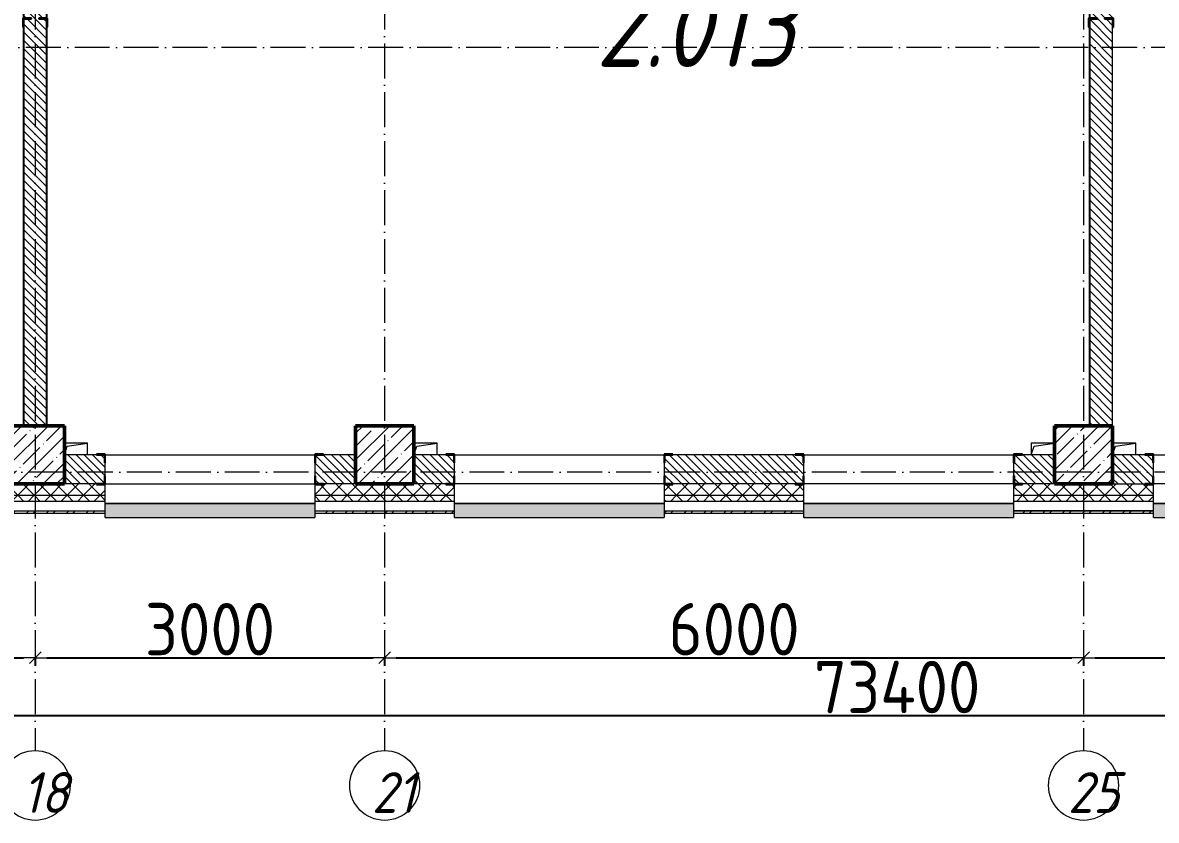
# Model space of a CAD drawing. Header units: millimetres. Extents: x -12989 to 629078, y -109036 to 555275.
# Drawn here: x 70102 to 79835, y 116005 to 122857 of the extents above; entities that cross this region are included whole.
import ezdxf

# ---------------------------------------------------------------- set-up
doc = ezdxf.new("R2010")
doc.units = ezdxf.units.MM
doc.linetypes.add('50_200_ШТРИХ_1Т_ш5_п1_п1_', pattern=[700, 500, -100, 0, -100])
for name, color, linetype, lineweight in [('A-____-____-DIMS', 7, 'Continuous', 9), ('A-GENM-____-MCUT', 7, 'Continuous', 25), ('A-GENM-____-OTLN', 7, 'Continuous', 9), ('A-GENM-____-OTLN-1', 7, 'Continuous', 25), ('A-GLAZ-____-OTLN', 7, 'Continuous', 9), ('A-WALL-____-MCUT', 7, 'Continuous', 13), ('A-WALL-____-MCUT-1', 7, 'Continuous', 9), ('A-WALL-____-OTLN', 7, 'Continuous', 9), ('A-WALL-____-PATT-1', 7, 'Continuous', 9), ('A-WALL-FNSH-MCUT-1', 7, 'Continuous', 9), ('S-COLS-____-MCUT', 7, 'Continuous', 50), ('S-COLS-____-OTLN', 7, 'Continuous', 9), ('S-GRID-____-IDEN', 7, 'Continuous', 9), ('S-GRID-____-OTLN-1', 7, '50_200_ШТРИХ_1Т_ш5_п1_п1_', 9), ('Марки помещений', 7, 'Continuous', 9)]:
    doc.layers.add(name, color=color, linetype=linetype, lineweight=lineweight)
doc.layers.add('A-GLAZ-____-OTLN-1', color=7, linetype='Continuous', lineweight=9, true_color=0xc0c0c0)
doc.styles.add('ISOCPEUR_I_2', font='isocpeui.ttf', dxfattribs={"width": 0.85, "height": 2.3})
doc.styles.add('ISOCPEUR_I_9', font='isocpeui.ttf', dxfattribs={"width": 0.9, "height": 250})
doc.styles.add('СПДС', font='isocpeur.ttf', dxfattribs={"width": 0.9})
doc.dimstyles.new('Размера А3', dxfattribs={"dimtxt": 200, "dimasz": 100, "dimexe": 70, "dimexo": 100, "dimgap": 20, "dimtad": 1, "dimdec": 0, "dimrnd": 10, "dimzin": 0, "dimdsep": 46, "dimtxsty": 'СПДС', "dimblk": 'ARROWHEAD_6', "dimcen": 1, "dimclrd": 256, "dimclre": 256, "dimclrt": 256, "dimazin": 0, "dimtfac": 1, "dimtdec": 0, "dimtmove": 2, "dimatfit": 3, "dimfxl": 1, "dimtolj": 1, "dimtzin": 0, "dimarcsym": 0})
pattern_1 = [(135, (43259.71, 63713.66), (-35.35534, -35.35534), [])]
pattern_2 = [(45, (43259.71, 63713.66), (-70.71068, 70.71068), []), (135, (43259.71, 63713.66), (-70.71068, -70.71068), [])]

# ---------------------------------------------------------------- blocks, each defined once
blk = doc.blocks.new('BSC_Колонна _Прямоугольная - 500х500-25642906-АР1_План отверстий 2 этажа в осях 1-64_Ю-ЯЯ')
at = {"layer": 'S-COLS-____-OTLN'}
h = blk.add_hatch(dxfattribs=at)
h.set_pattern_fill('FP_20', color=256, style=0, pattern_type=2)
h.set_pattern_definition([(45, (-26950, -55431.04), (-114.04925, 114.04925), []), (45, (-26835.95, -55431.04), (-114.04925, 114.04925), [201.613, -40.323, 3.353, -36.97])])
h.paths.add_polyline_path([(-250, -250), (250, -250), (250, 250), (-250, 250), (-250, 179.1)], flags=0)
at = {"layer": 'S-COLS-____-MCUT'}
for p, q in [((250, 250), (-250, 250)), ((-250, 250), (-250, -250)), ((250, -250), (250, 250)), ((-250, -250), (250, -250))]:
    blk.add_line(p, q, dxfattribs=at)
blk = doc.blocks.new('BSC_Колонна _Прямоугольная - 500х500-V13-АР1_План отверстий 2 этажа в осях 1-64_Ю-ЯЯ')
at = {"layer": 'S-COLS-____-OTLN'}
h = blk.add_hatch(dxfattribs=at)
h.set_pattern_fill('FP_22', color=256, style=0, pattern_type=2)
h.set_pattern_definition([(45, (-35950, -55431.04), (-114.04925, 114.04925), []), (45, (-35835.95, -55431.04), (-114.04925, 114.04925), [201.613, -40.323, 3.353, -36.97])])
h.paths.add_polyline_path([(-250, -250), (250, -250), (250, 250), (-250, 250), (-250, 179.1)], flags=0)
at = {"layer": 'S-COLS-____-MCUT'}
for p, q in [((250, 250), (-250, 250)), ((-250, 250), (-250, -250)), ((250, -250), (250, 250)), ((-250, -250), (250, -250))]:
    blk.add_line(p, q, dxfattribs=at)
blk = doc.blocks.new('BSC_Колонна _Прямоугольная - 500х500-V47-АР1_План отверстий 2 этажа в осях 1-64_Ю-ЯЯ')
at = {"layer": 'S-COLS-____-OTLN'}
h = blk.add_hatch(dxfattribs=at)
h.set_pattern_fill('FP_57', color=256, style=0, pattern_type=2)
h.set_pattern_definition([(45, (-29950, -55431.04), (-114.04925, 114.04925), []), (45, (-29835.95, -55431.04), (-114.04925, 114.04925), [201.613, -40.323, 3.353, -36.97])])
h.paths.add_polyline_path([(-250, -250), (250, -250), (250, 250), (-250, 250)], flags=0)
at = {"layer": 'S-COLS-____-MCUT'}
for p, q in [((250, 250), (-250, 250)), ((-250, 250), (-250, -250)), ((250, -250), (250, 250)), ((-250, -250), (250, -250))]:
    blk.add_line(p, q, dxfattribs=at)
blk = doc.blocks.new('Фахверк_СКБ_Уголок - 250_2700-27497298-АР1_План отверстий 2 этажа в осях 1-64_Ю-ЯЯ')
at = {"layer": 'A-GENM-____-MCUT'}
for p, q in [((200, 181), (125, 181)), ((125, 181), (125, 106)), ((125, 106), (131, 106)), ((131, 106), (131, 175)), ((131, 175), (200, 175)), ((200, 175), (200, 181)), ((131, -6), (125, -6)), ((125, -6), (125, -81)), ((125, -81), (200, -81)), ((131, -75), (131, -6)), ((200, -75), (131, -75)), ((200, -81), (200, -75))]:
    blk.add_line(p, q, dxfattribs=at)
blk = doc.blocks.new('Фахверк_СКБ_Уголок - 200_3550-28267367-АР1_План отверстий 2 этажа в осях 1-64_Ю-ЯЯ')
at = {"layer": 'A-GENM-____-MCUT'}
for p, q in [((200, 156), (125, 156)), ((125, 156), (125, 81)), ((131, 81), (131, 150)), ((131, 150), (200, 150)), ((200, 150), (200, 156)), ((125, 81), (131, 81)), ((131, 19), (125, 19)), ((125, 19), (125, -56)), ((131, -50), (131, 19)), ((125, -56), (200, -56)), ((200, -50), (131, -50)), ((200, -56), (200, -50))]:
    blk.add_line(p, q, dxfattribs=at)
blk = doc.blocks.new('AR_Отверстие прямоугольное _в плите_ - AR_Отверстие прямоугольное _в плите_-V167-АР1_План отверстий 2 этажа в осях 1-64_Ю-ЯЯ')
at = {"layer": 'A-GENM-____-OTLN'}
for p, q in [((100, 50), (-100, 50)), ((-100, -50), (-75, 25)), ((-75, 25), (100, 50)), ((100, -50), (100, 50))]:
    blk.add_line(p, q, dxfattribs=at)
blk = doc.blocks.new('AR_Отверстие прямоугольное _в плите_ - AR_Отверстие прямоугольное _в плите_-V175-АР1_План отверстий 2 этажа в осях 1-64_Ю-ЯЯ')
at = {"layer": 'A-GENM-____-OTLN'}
for p, q in [((100, 50), (-100, 50)), ((-100, 50), (-100, -50)), ((-100, -50), (-75, 25)), ((-75, 25), (100, 50))]:
    blk.add_line(p, q, dxfattribs=at)
blk = doc.blocks.new('Отлив_СКБ - Отлив витража_120_НВФ-31885687-АР1_План отверстий 2 этажа в осях 1-64_Ю-ЯЯ')
at = {"layer": 'A-GLAZ-____-OTLN-1'}
for points in [[(0, 0), (0, -2), (1800, -2), (1800, 0), (1023.3, 0)], [(0, -83), (0, -120), (1800, -120), (1800, -2), (0, -2), (0, -63)]]:
    blk.add_hatch(color=256, dxfattribs=at).paths.add_polyline_path(points, flags=0)
at = {"layer": 'A-GLAZ-____-OTLN'}
for p, q in [((0, 0), (1800, 0)), ((1800, -2), (0, -2)), ((0, -120), (0, -83)), ((1800, -83), (1800, -120)), ((0, -120), (1800, -120))]:
    blk.add_line(p, q, dxfattribs=at)
blk = doc.blocks.new('Ось сетки - Круг_Ø6_00__ISO-2_5_0_9K_-25732049-АР1_План отверстий 2 этажа в осях 1-64_Ю-ЯЯ')
at = {"layer": 'S-GRID-____-IDEN'}
blk.add_circle((0, 0), 3, dxfattribs=at)
blk = doc.blocks.new('ARROWHEAD_6')
at = {"color": 0, "linetype": 'Continuous'}
for p, q in [((0, 0), (-1, 0)), ((-0.5, -0.5), (0.5, 0.5))]:
    blk.add_line(p, q, dxfattribs=at)
blk = doc.blocks.new('*D2730')
at = {"layer": 'A-____-____-DIMS', "lineweight": -2, "transparency": 16777216}
for p, q in [((5358.3, 512710.5), (5358.3, 512634.4)), ((5458.3, 512704.4), (11258.3, 512704.4)), ((11358.3, 512710.5), (11358.3, 512634.4))]:
    blk.add_line(p, q, dxfattribs=at)
at = {"layer": 'Defpoints', "color": 0, "transparency": 16777216}
for p in [(5358.3, 512810.5), (11358.3, 512810.5), (11358.3, 512704.4)]:
    blk.add_point(p, dxfattribs=at)
at = {"layer": 'A-____-____-DIMS', "lineweight": -2, "transparency": 16777216, "xscale": 100, "yscale": 100, "zscale": 100, "rotation": 180}
blk.add_blockref('ARROWHEAD_6', (5358.3, 512704.4), dxfattribs=at)
at = {"layer": 'A-____-____-DIMS', "lineweight": -2, "transparency": 16777216, "xscale": 100, "yscale": 100, "zscale": 100}
blk.add_blockref('ARROWHEAD_6', (11358.3, 512704.4), dxfattribs=at)
at = {"layer": 'A-____-____-DIMS', "transparency": 16777216, "insert": (8358.3, 512949.4), "char_height": 450, "width": 2.488, "attachment_point": 5, "style": 'СПДС'}
blk.add_mtext('\\A1;6000', dxfattribs=at)
blk = doc.blocks.new('*D2731')
at = {"layer": 'A-____-____-DIMS', "lineweight": -2, "transparency": 16777216}
for p, q in [((11358.3, 512710.5), (11358.3, 512634.4)), ((11458.3, 512704.4), (14258.3, 512704.4)), ((14358.3, 512710.5), (14358.3, 512634.4))]:
    blk.add_line(p, q, dxfattribs=at)
at = {"layer": 'Defpoints', "color": 0, "transparency": 16777216}
for p in [(11358.3, 512810.5), (14358.3, 512810.5), (14358.3, 512704.4)]:
    blk.add_point(p, dxfattribs=at)
at = {"layer": 'A-____-____-DIMS', "lineweight": -2, "transparency": 16777216, "xscale": 100, "yscale": 100, "zscale": 100, "rotation": 180}
blk.add_blockref('ARROWHEAD_6', (11358.3, 512704.4), dxfattribs=at)
at = {"layer": 'A-____-____-DIMS', "lineweight": -2, "transparency": 16777216, "xscale": 100, "yscale": 100, "zscale": 100}
blk.add_blockref('ARROWHEAD_6', (14358.3, 512704.4), dxfattribs=at)
at = {"layer": 'A-____-____-DIMS', "transparency": 16777216, "insert": (12858.3, 512949.4), "char_height": 450, "width": 2.488, "attachment_point": 5, "style": 'СПДС'}
blk.add_mtext('\\A1;3000', dxfattribs=at)
blk = doc.blocks.new('*D2732')
at = {"layer": 'A-____-____-DIMS', "lineweight": -2, "transparency": 16777216}
for p, q in [((14358.3, 512710.5), (14358.3, 512634.4)), ((14458.3, 512704.4), (20258.3, 512704.4)), ((20358.3, 512710.5), (20358.3, 512634.4))]:
    blk.add_line(p, q, dxfattribs=at)
at = {"layer": 'Defpoints', "color": 0, "transparency": 16777216}
for p in [(14358.3, 512810.5), (20358.3, 512810.5), (20358.3, 512704.4)]:
    blk.add_point(p, dxfattribs=at)
at = {"layer": 'A-____-____-DIMS', "lineweight": -2, "transparency": 16777216, "xscale": 100, "yscale": 100, "zscale": 100, "rotation": 180}
blk.add_blockref('ARROWHEAD_6', (14358.3, 512704.4), dxfattribs=at)
at = {"layer": 'A-____-____-DIMS', "lineweight": -2, "transparency": 16777216, "xscale": 100, "yscale": 100, "zscale": 100}
blk.add_blockref('ARROWHEAD_6', (20358.3, 512704.4), dxfattribs=at)
at = {"layer": 'A-____-____-DIMS', "transparency": 16777216, "insert": (17358.3, 512949.4), "char_height": 450, "width": 2.488, "attachment_point": 5, "style": 'СПДС'}
blk.add_mtext('\\A1;6000', dxfattribs=at)
blk = doc.blocks.new('*D2733')
at = {"layer": 'A-____-____-DIMS', "lineweight": -2, "transparency": 16777216}
for p, q in [((20358.3, 512710.5), (20358.3, 512634.4)), ((20458.3, 512704.4), (23258.3, 512704.4)), ((23358.3, 512710.5), (23358.3, 512634.4))]:
    blk.add_line(p, q, dxfattribs=at)
at = {"layer": 'Defpoints', "color": 0, "transparency": 16777216}
for p in [(20358.3, 512810.5), (23358.3, 512810.5), (23358.3, 512704.4)]:
    blk.add_point(p, dxfattribs=at)
at = {"layer": 'A-____-____-DIMS', "lineweight": -2, "transparency": 16777216, "xscale": 100, "yscale": 100, "zscale": 100, "rotation": 180}
blk.add_blockref('ARROWHEAD_6', (20358.3, 512704.4), dxfattribs=at)
at = {"layer": 'A-____-____-DIMS', "lineweight": -2, "transparency": 16777216, "xscale": 100, "yscale": 100, "zscale": 100}
blk.add_blockref('ARROWHEAD_6', (23358.3, 512704.4), dxfattribs=at)
at = {"layer": 'A-____-____-DIMS', "transparency": 16777216, "insert": (21858.3, 512949.4), "char_height": 450, "width": 2.488, "attachment_point": 5, "style": 'СПДС'}
blk.add_mtext('\\A1;3000', dxfattribs=at)
blk = doc.blocks.new('*D2712')
at = {"layer": 'A-____-____-DIMS', "lineweight": -2, "transparency": 16777216}
for p, q in [((-17941.7, 512213.7), (-17941.7, 512137.6)), ((-17841.7, 512207.6), (55358.3, 512207.6)), ((55458.3, 512213.7), (55458.3, 512137.6))]:
    blk.add_line(p, q, dxfattribs=at)
at = {"layer": 'Defpoints', "color": 0, "transparency": 16777216}
for p in [(-17941.7, 512313.7), (55458.3, 512313.7), (55458.3, 512207.6)]:
    blk.add_point(p, dxfattribs=at)
at = {"layer": 'A-____-____-DIMS', "lineweight": -2, "transparency": 16777216, "xscale": 100, "yscale": 100, "zscale": 100, "rotation": 180}
blk.add_blockref('ARROWHEAD_6', (-17941.7, 512207.6), dxfattribs=at)
at = {"layer": 'A-____-____-DIMS', "lineweight": -2, "transparency": 16777216, "xscale": 100, "yscale": 100, "zscale": 100}
blk.add_blockref('ARROWHEAD_6', (55458.3, 512207.6), dxfattribs=at)
at = {"layer": 'A-____-____-DIMS', "transparency": 16777216, "insert": (18758.3, 512452.6), "char_height": 450, "width": 3.186, "attachment_point": 5, "style": 'СПДС'}
blk.add_mtext('\\A1;73400', dxfattribs=at)
blk = doc.blocks.new('2этаж')
at = {"layer": 'S-GRID-____-OTLN-1', "color": 251, "ltscale": 0.6, "true_color": 0x636466}
for p, q in [((11358.3, 549908.8), (11358.3, 511907.5)), ((14358.3, 549908.8), (14358.3, 511907.5)), ((20358.3, 549908.8), (20358.3, 511907.5)), ((59888.4, 517947), (-20260.4, 517947)), ((88482.7, 514297), (-20260.4, 514297))]:
    blk.add_line(p, q, dxfattribs=at)
at = {"layer": 'S-GRID-____-IDEN', "xscale": 99.99999999999993, "yscale": 99.99999999999993, "zscale": 99.99999999999993, "rotation": 180}
for p in [(11358.3, 511607.5), (14358.3, 511607.5), (20358.3, 511607.5)]:
    blk.add_blockref('Ось сетки - Круг_Ø6_00__ISO-2_5_0_9K_-25732049-АР1_План отверстий 2 этажа в осях 1-64_Ю-ЯЯ', p, dxfattribs=at)
at = {"layer": 'S-GRID-____-IDEN', "char_height": 350, "attachment_point": 1, "style": 'ISOCPEUR_I_9'}
for s, insert, width in [('18', (11247.8, 511721.5), 346.329), ('21', (14247.8, 511721.5), 346.329), ('25', (20224, 511721.5), 404.05)]:
    blk.add_mtext(s, dxfattribs=dict(at, insert=insert, width=width))
at = {"layer": 'A-____-____-DIMS'}
for base, p1, p2, picture, middle in [((11358.3, 512704.4), (5358.3, 512810.5), (11358.3, 512810.5), '*D2730', (8358.3, 512949.4)), ((14358.3, 512704.4), (11358.3, 512810.5), (14358.3, 512810.5), '*D2731', (12858.3, 512949.4)), ((20358.3, 512704.4), (14358.3, 512810.5), (20358.3, 512810.5), '*D2732', (17358.3, 512949.4)), ((23358.3, 512704.4), (20358.3, 512810.5), (23358.3, 512810.5), '*D2733', (21858.3, 512949.4)), ((55458.3, 512207.6), (-17941.7, 512313.7), (55458.3, 512313.7), '*D2712', (18758.3, 512452.6))]:
    dim = blk.add_linear_dim(base=base, p1=p1, p2=p2, dimstyle='Размера А3', override={"dimtxt": 450}, dxfattribs=at)
    dim.commit()
    dim.dimension.update_dxf_attribs({"geometry": picture, "text_midpoint": middle})

msp = doc.modelspace()

# ---------------------------------------------------------------- hatches: boundary and pattern name
at = {"layer": 'A-WALL-____-PATT-1'}
h = msp.add_hatch(dxfattribs=at)
h.set_pattern_fill('FP_6', color=256, style=0, pattern_type=2)
h.set_pattern_definition(pattern_1)
h.paths.add_polyline_path([(70109.7115, 119394.7006), (70309.7115, 119394.7006), (70309.7115, 122888.7006), (70240.7115, 122888.7006), (70240.7115, 122894.7006), (70309.7115, 122894.7006), (70309.7115, 126394.7006), (70109.7115, 126394.7006), (70109.7115, 122894.7006), (70178.7115, 122894.7006), (70178.7115, 122888.7006), (70109.7115, 122888.7006), (70109.7115, 120938.2505)], flags=0)
h = msp.add_hatch(dxfattribs=at)
h.set_pattern_fill('FP_6', color=256, style=0, pattern_type=2)
h.set_pattern_definition(pattern_1)
h.paths.add_polyline_path([(79259.7115, 119394.7006), (79459.7115, 119394.7006), (79459.7115, 122888.7006), (79390.7115, 122888.7006), (79390.7115, 122894.7006), (79459.7115, 122894.7006), (79459.7115, 126394.7006), (79259.7115, 126394.7006), (79259.7115, 122894.7006), (79328.7115, 122894.7006), (79328.7115, 122888.7006), (79259.7115, 122888.7006), (79259.7115, 120938.2505)], flags=0)
h = msp.add_hatch(dxfattribs=at)
h.set_pattern_fill('FP_6', color=256, style=0, pattern_type=2)
h.set_pattern_definition(pattern_1)
h.paths.add_polyline_path([(72684.7115, 118894.7006), (72959.7115, 118894.7006), (72959.7115, 119144.7006), (72615.7115, 119144.7006), (72615.7115, 119075.7006), (72609.7115, 119075.7006), (72609.7115, 118963.7006), (72615.7115, 118963.7006), (72615.7115, 118894.7006)], flags=0)
h.paths.add_polyline_path([(70459.7115, 118894.7006), (70803.7115, 118894.7006), (70803.7115, 118963.7006), (70809.7115, 118963.7006), (70809.7115, 119075.7006), (70803.7115, 119075.7006), (70803.7115, 119144.7006), (70459.7115, 119144.7006)], flags=0)
h = msp.add_hatch(dxfattribs=at)
h.set_pattern_fill('FP_6', color=256, style=0, pattern_type=2)
h.set_pattern_definition(pattern_1)
h.paths.add_polyline_path([(78615.7115, 118894.7006), (78959.7115, 118894.7006), (78959.7115, 119144.7006), (78615.7115, 119144.7006), (78615.7115, 119075.7006), (78609.7115, 119075.7006), (78609.7115, 118963.7006), (78615.7115, 118963.7006)], flags=0)
h.paths.add_polyline_path([(76734.7115, 118894.7006), (76803.7115, 118894.7006), (76803.7115, 118963.7006), (76809.7115, 118963.7006), (76809.7115, 119075.7006), (76803.7115, 119075.7006), (76803.7115, 119144.7006), (75615.7115, 119144.7006), (75615.7115, 119075.7006), (75609.7115, 119075.7006), (75609.7115, 118963.7006), (75615.7115, 118963.7006), (75615.7115, 118894.7006), (75684.7115, 118894.7006)], flags=0)
h.paths.add_polyline_path([(73803.7115, 118894.7006), (73803.7115, 118963.7006), (73809.7115, 118963.7006), (73809.7115, 119075.7006), (73803.7115, 119075.7006), (73803.7115, 119144.7006), (73459.7115, 119144.7006), (73459.7115, 118894.7006), (73734.7115, 118894.7006)], flags=0)
h = msp.add_hatch(dxfattribs=at)
h.set_pattern_fill('FP_6', color=256, style=0, pattern_type=2)
h.set_pattern_definition(pattern_1)
h.paths.add_polyline_path([(81959.7115, 118894.7006), (81959.7115, 119144.7006), (81615.7115, 119144.7006), (81615.7115, 119075.7006), (81609.7115, 119075.7006), (81609.7115, 118963.7006), (81615.7115, 118963.7006), (81615.7115, 118894.7006), (81684.7115, 118894.7006)], flags=0)
h.paths.add_polyline_path([(79803.7115, 118894.7006), (79803.7115, 118963.7006), (79809.7115, 118963.7006), (79809.7115, 119075.7006), (79803.7115, 119075.7006), (79803.7115, 119144.7006), (79459.7115, 119144.7006), (79459.7115, 118894.7006), (79734.7115, 118894.7006)], flags=0)
h = msp.add_hatch(dxfattribs=at)
h.set_pattern_fill('FP_1', color=256, style=0, pattern_type=2)
h.set_pattern_definition(pattern_2)
h.paths.add_polyline_path([(117479.5584, 118794.7006), (117559.7115, 118794.7006), (117559.7115, 118894.7006), (111209.7115, 118894.7006), (111209.7115, 118794.7006), (113944.5571, 118794.7006)], flags=0)
h.paths.add_polyline_path([(108259.7115, 118794.7006), (110209.7115, 118794.7006), (110209.7115, 118894.7006), (108334.7115, 118894.7006), (108334.7115, 118888.7006), (108259.7115, 118888.7006)], flags=0)
h.paths.add_polyline_path([(107259.7115, 118794.7006), (107259.7115, 118888.7006), (107184.7115, 118888.7006), (107184.7115, 118894.7006), (106234.7115, 118894.7006), (106234.7115, 118888.7006), (106159.7115, 118888.7006), (106159.7115, 118794.7006), (106874.5544, 118794.7006)], flags=0)
h.paths.add_polyline_path([(103339.5531, 118794.7006), (104359.7115, 118794.7006), (104359.7115, 118888.7006), (104284.7115, 118888.7006), (104284.7115, 118894.7006), (103234.7115, 118894.7006), (103234.7115, 118888.7006), (103159.7115, 118888.7006), (103159.7115, 118794.7006), (103234.7115, 118794.7006)], flags=0)
h.paths.add_polyline_path([(101359.7115, 118794.7006), (101359.7115, 118888.7006), (101284.7115, 118888.7006), (101284.7115, 118894.7006), (100234.7115, 118894.7006), (100234.7115, 118888.7006), (100159.7115, 118888.7006), (100159.7115, 118794.7006), (100688.3021, 118794.7006)], flags=0)
h.paths.add_polyline_path([(97595.1759, 118794.7006), (98359.7115, 118794.7006), (98359.7115, 118888.7006), (98284.7115, 118888.7006), (98284.7115, 118894.7006), (97234.7115, 118894.7006), (97234.7115, 118888.7006), (97159.7115, 118888.7006), (97159.7115, 118794.7006), (97509.7115, 118794.7006)], flags=0)
h.paths.add_polyline_path([(95284.7115, 118794.7006), (95359.7115, 118794.7006), (95359.7115, 118888.7006), (95284.7115, 118888.7006), (95284.7115, 118894.7006), (94234.7115, 118894.7006), (94234.7115, 118888.7006), (94159.7115, 118888.7006), (94159.7115, 118794.7006), (94502.0497, 118794.7006)], flags=0)
h.paths.add_polyline_path([(91159.7115, 118794.7006), (92359.7115, 118794.7006), (92359.7115, 118888.7006), (92284.7115, 118888.7006), (92284.7115, 118894.7006), (91234.7115, 118894.7006), (91234.7115, 118888.7006), (91159.7115, 118888.7006)], flags=0)
h.paths.add_polyline_path([(85734.7115, 118794.7006), (85809.7115, 118794.7006), (85809.7115, 118888.7006), (85734.7115, 118888.7006), (85734.7115, 118894.7006), (84684.7115, 118894.7006), (84684.7115, 118888.7006), (84609.7115, 118888.7006), (84609.7115, 118794.7006), (85664.5464, 118794.7006)], flags=0)
h.paths.add_polyline_path([(87684.7115, 118794.7006), (89359.7115, 118794.7006), (89359.7115, 118888.7006), (89284.7115, 118888.7006), (89284.7115, 118894.7006), (87684.7115, 118894.7006), (87684.7115, 118888.7006), (87609.7115, 118888.7006), (87609.7115, 118794.7006)], flags=0)
h.paths.add_polyline_path([(82734.7115, 118794.7006), (82809.7115, 118794.7006), (82809.7115, 118888.7006), (82734.7115, 118888.7006), (82734.7115, 118894.7006), (81684.7115, 118894.7006), (81684.7115, 118888.7006), (81609.7115, 118888.7006), (81609.7115, 118794.7006), (82459.7115, 118794.7006)], flags=0)
h.paths.add_polyline_path([(79809.7115, 118794.7006), (79809.7115, 118888.7006), (79734.7115, 118888.7006), (79734.7115, 118894.7006), (78684.7115, 118894.7006), (78684.7115, 118888.7006), (78609.7115, 118888.7006), (78609.7115, 118794.7006), (79478.294, 118794.7006)], flags=0)
h.paths.add_polyline_path([(75609.7115, 118794.7006), (76809.7115, 118794.7006), (76809.7115, 118888.7006), (76734.7115, 118888.7006), (76734.7115, 118894.7006), (75684.7115, 118894.7006), (75684.7115, 118888.7006), (75609.7115, 118888.7006)], flags=0)
h.paths.add_polyline_path([(73809.7115, 118794.7006), (73809.7115, 118888.7006), (73734.7115, 118888.7006), (73734.7115, 118894.7006), (72684.7115, 118894.7006), (72684.7115, 118888.7006), (72609.7115, 118888.7006), (72609.7115, 118794.7006), (73734.7115, 118794.7006)], flags=0)
h.paths.add_polyline_path([(69959.7115, 118794.7006), (70809.7115, 118794.7006), (70809.7115, 118888.7006), (70734.7115, 118888.7006), (70734.7115, 118894.7006), (69684.7115, 118894.7006), (69684.7115, 118888.7006), (69609.7115, 118888.7006), (69609.7115, 118794.7006), (69757.0404, 118794.7006)], flags=0)
h.paths.add_polyline_path([(67809.7115, 118794.7006), (67809.7115, 118888.7006), (67734.7115, 118888.7006), (67734.7115, 118894.7006), (66684.7115, 118894.7006), (66684.7115, 118888.7006), (66609.7115, 118888.7006), (66609.7115, 118794.7006), (67105.7894, 118794.7006)], flags=0)
h.paths.add_polyline_path([(64809.7115, 118794.7006), (64809.7115, 118888.7006), (64734.7115, 118888.7006), (64734.7115, 118894.7006), (63684.7115, 118894.7006), (63684.7115, 118888.7006), (63609.7115, 118888.7006), (63609.7115, 118794.7006), (64734.7115, 118794.7006)], flags=0)
h.paths.add_polyline_path([(61809.7115, 118794.7006), (61809.7115, 118888.7006), (61734.7115, 118888.7006), (61734.7115, 118894.7006), (60684.7115, 118894.7006), (60684.7115, 118888.7006), (60609.7115, 118888.7006), (60609.7115, 118794.7006), (61803.2874, 118794.7006)], flags=0)
h.paths.add_polyline_path([(59609.7115, 118794.7006), (59609.7115, 118888.7006), (59534.7115, 118888.7006), (59534.7115, 118894.7006), (49809.7115, 118894.7006), (49809.7115, 118794.7006), (59152.0364, 118794.7006)], flags=0)
h.paths.add_polyline_path([(48809.7115, 118794.7006), (48809.7115, 118894.7006), (40809.7115, 118894.7006), (40809.7115, 118794.7006), (46779.5317, 118794.7006)], flags=0)
h = msp.add_hatch(dxfattribs=at)
h.set_pattern_fill('FP_1', color=256, style=0, pattern_type=2)
h.set_pattern_definition(pattern_2)
h.paths.add_polyline_path([(117559.7115, 118744.7006), (117559.7115, 118794.7006), (111209.7115, 118794.7006), (111209.7115, 118744.7006), (117479.5584, 118744.7006)], flags=0)
h.paths.add_polyline_path([(110209.7115, 118744.7006), (110209.7115, 118794.7006), (108259.7115, 118794.7006), (108259.7115, 118744.7006), (108642.0551, 118744.7006)], flags=0)
h.paths.add_polyline_path([(107259.7115, 118744.7006), (107259.7115, 118794.7006), (106159.7115, 118794.7006), (106159.7115, 118744.7006), (106874.5544, 118744.7006)], flags=0)
h.paths.add_polyline_path([(104359.7115, 118744.7006), (104359.7115, 118794.7006), (103159.7115, 118794.7006), (103159.7115, 118744.7006), (103339.5531, 118744.7006)], flags=0)
h.paths.add_polyline_path([(101359.7115, 118744.7006), (101359.7115, 118794.7006), (100159.7115, 118794.7006), (100159.7115, 118744.7006), (100688.3021, 118744.7006)], flags=0)
h.paths.add_polyline_path([(98359.7115, 118744.7006), (98359.7115, 118794.7006), (97159.7115, 118794.7006), (97159.7115, 118744.7006), (98037.0511, 118744.7006)], flags=0)
h.paths.add_polyline_path([(94159.7115, 118744.7006), (95359.7115, 118744.7006), (95359.7115, 118794.7006), (94159.7115, 118794.7006)], flags=0)
h.paths.add_polyline_path([(91850.7987, 118744.7006), (92359.7115, 118744.7006), (92359.7115, 118794.7006), (91159.7115, 118794.7006), (91159.7115, 118744.7006)], flags=0)
h.paths.add_polyline_path([(87609.7115, 118744.7006), (89359.7115, 118744.7006), (89359.7115, 118794.7006), (87609.7115, 118794.7006)], flags=0)
h.paths.add_polyline_path([(84609.7115, 118744.7006), (85809.7115, 118744.7006), (85809.7115, 118794.7006), (84609.7115, 118794.7006)], flags=0)
h.paths.add_polyline_path([(82809.7115, 118744.7006), (82809.7115, 118794.7006), (81609.7115, 118794.7006), (81609.7115, 118744.7006), (82129.545, 118744.7006)], flags=0)
h.paths.add_polyline_path([(76809.7115, 118744.7006), (76809.7115, 118794.7006), (75609.7115, 118794.7006), (75609.7115, 118744.7006)], flags=0)
h.paths.add_polyline_path([(78609.7115, 118744.7006), (79809.7115, 118744.7006), (79809.7115, 118794.7006), (78609.7115, 118794.7006)], flags=0)
h.paths.add_polyline_path([(73809.7115, 118744.7006), (73809.7115, 118794.7006), (72609.7115, 118794.7006), (72609.7115, 118744.7006), (73292.0417, 118744.7006)], flags=0)
h.paths.add_polyline_path([(70809.7115, 118744.7006), (70809.7115, 118794.7006), (69609.7115, 118794.7006), (69609.7115, 118744.7006), (70640.7907, 118744.7006)], flags=0)
h.paths.add_polyline_path([(66609.7115, 118744.7006), (67809.7115, 118744.7006), (67809.7115, 118794.7006), (66609.7115, 118794.7006)], flags=0)
h.paths.add_polyline_path([(64809.7115, 118744.7006), (64809.7115, 118794.7006), (63609.7115, 118794.7006), (63609.7115, 118744.7006), (64454.5384, 118744.7006)], flags=0)
h.paths.add_polyline_path([(61803.2874, 118744.7006), (61809.7115, 118744.7006), (61809.7115, 118794.7006), (60609.7115, 118794.7006), (60609.7115, 118744.7006), (60919.537, 118744.7006)], flags=0)
h.paths.add_polyline_path([(59609.7115, 118744.7006), (59609.7115, 118794.7006), (49809.7115, 118794.7006), (49809.7115, 118744.7006), (59152.0364, 118744.7006)], flags=0)
h.paths.add_polyline_path([(48809.7115, 118744.7006), (48809.7115, 118794.7006), (40709.7115, 118794.7006), (40709.7115, 118744.7006), (46779.5317, 118744.7006)], flags=0)
h = msp.add_hatch(dxfattribs=at)
h.set_pattern_fill('FP_3', color=256, style=0, pattern_type=2)
h.set_pattern_definition([(45, (43259.71, 63713.66), (-85.53659, 85.53659), []), (45, (43316.74, 63713.66), (-85.53659, 85.53659), [])])
h.paths.add_polyline_path([(88474.7115, 118644.7006), (88474.7115, 118664.7006), (87609.7115, 118664.7006), (87609.7115, 118644.7006), (88315.7974, 118644.7006)], flags=0)
h.paths.add_polyline_path([(85664.5464, 118644.7006), (85809.7115, 118644.7006), (85809.7115, 118664.7006), (84609.7115, 118664.7006), (84609.7115, 118644.7006)], flags=0)
h.paths.add_polyline_path([(82129.545, 118644.7006), (82809.7115, 118644.7006), (82809.7115, 118664.7006), (81609.7115, 118664.7006), (81609.7115, 118644.7006)], flags=0)
h.paths.add_polyline_path([(79809.7115, 118644.7006), (79809.7115, 118664.7006), (78609.7115, 118664.7006), (78609.7115, 118644.7006), (79478.294, 118644.7006)], flags=0)
h.paths.add_polyline_path([(76809.7115, 118644.7006), (76809.7115, 118664.7006), (75609.7115, 118664.7006), (75609.7115, 118644.7006)], flags=0)
h.paths.add_polyline_path([(73809.7115, 118644.7006), (73809.7115, 118664.7006), (72609.7115, 118664.7006), (72609.7115, 118644.7006), (73292.0417, 118644.7006)], flags=0)
h.paths.add_polyline_path([(70640.7907, 118644.7006), (70809.7115, 118644.7006), (70809.7115, 118664.7006), (69609.7115, 118664.7006), (69609.7115, 118644.7006), (69757.0404, 118644.7006)], flags=0)
h.paths.add_polyline_path([(67809.7115, 118644.7006), (67809.7115, 118664.7006), (66609.7115, 118664.7006), (66609.7115, 118644.7006), (67105.7894, 118644.7006)], flags=0)
h.paths.add_polyline_path([(64454.5384, 118644.7006), (64809.7115, 118644.7006), (64809.7115, 118664.7006), (63609.7115, 118664.7006), (63609.7115, 118644.7006)], flags=0)
h.paths.add_polyline_path([(60609.7115, 118644.7006), (61809.7115, 118644.7006), (61809.7115, 118664.7006), (60609.7115, 118664.7006)], flags=0)
h.paths.add_polyline_path([(59609.7115, 118644.7006), (59609.7115, 118664.7006), (49809.7115, 118664.7006), (49809.7115, 118644.7006), (59152.0364, 118644.7006)], flags=0)
h.paths.add_polyline_path([(48809.7115, 118644.7006), (48809.7115, 118664.7006), (40579.7115, 118664.7006), (40579.7115, 118644.7006), (46779.5317, 118644.7006)], flags=0)

# ---------------------------------------------------------------- linework, layer by layer
for points in [[(79259.7115, 126294.7006), (79259.7115, 119394.7006)], [(70109.7115, 126044.7006), (70109.7115, 119394.7006)], [(70309.7115, 119394.7006), (70309.7115, 125994.7006)]]:
    msp.add_lwpolyline(points)
at = {"layer": 'A-WALL-____-MCUT'}
for p, q in [((70109.7115, 122819.7006), (70109.7115, 119394.7006)), ((70309.7115, 119394.7006), (70309.7115, 122819.7006)), ((79259.7115, 122819.7006), (79259.7115, 119394.7006)), ((79459.7115, 119394.7006), (79459.7115, 122819.7006)), ((70734.7115, 119144.7006), (70459.7115, 119144.7006)), ((72959.7115, 119144.7006), (72684.7115, 119144.7006)), ((73734.7115, 119144.7006), (73459.7115, 119144.7006)), ((76734.7115, 119144.7006), (75684.7115, 119144.7006)), ((78959.7115, 119144.7006), (78684.7115, 119144.7006)), ((79734.7115, 119144.7006), (79459.7115, 119144.7006)), ((70809.7115, 118963.7006), (70809.7115, 119075.7006)), ((72609.7115, 119075.7006), (72609.7115, 118963.7006)), ((73809.7115, 118963.7006), (73809.7115, 119075.7006)), ((75609.7115, 119075.7006), (75609.7115, 118963.7006)), ((76809.7115, 118963.7006), (76809.7115, 119075.7006)), ((78609.7115, 119075.7006), (78609.7115, 118963.7006)), ((79809.7115, 118963.7006), (79809.7115, 119075.7006)), ((70809.7115, 118664.7006), (70809.7115, 118888.7006)), ((72609.7115, 118888.7006), (72609.7115, 118664.7006)), ((73809.7115, 118664.7006), (73809.7115, 118888.7006)), ((75609.7115, 118888.7006), (75609.7115, 118664.7006)), ((76809.7115, 118664.7006), (76809.7115, 118888.7006)), ((78609.7115, 118888.7006), (78609.7115, 118664.7006)), ((79459.7115, 118894.7006), (79734.7115, 118894.7006)), ((79809.7115, 118664.7006), (79809.7115, 118888.7006)), ((69609.7115, 118664.7006), (70809.7115, 118664.7006)), ((72609.7115, 118664.7006), (73809.7115, 118664.7006)), ((75609.7115, 118664.7006), (76809.7115, 118664.7006)), ((78609.7115, 118664.7006), (79809.7115, 118664.7006))]:
    msp.add_line(p, q, dxfattribs=at)
at = {"layer": 'A-WALL-____-MCUT-1'}
for p, q in [((70734.7115, 118894.7006), (70459.7115, 118894.7006)), ((72959.7115, 118894.7006), (72684.7115, 118894.7006)), ((73734.7115, 118894.7006), (73459.7115, 118894.7006)), ((76734.7115, 118894.7006), (75684.7115, 118894.7006)), ((78959.7115, 118894.7006), (78684.7115, 118894.7006)), ((70809.7115, 118794.7006), (69609.7115, 118794.7006)), ((70809.7115, 118744.7006), (69609.7115, 118744.7006)), ((73809.7115, 118794.7006), (72609.7115, 118794.7006)), ((73809.7115, 118744.7006), (72609.7115, 118744.7006)), ((76809.7115, 118794.7006), (75609.7115, 118794.7006)), ((76809.7115, 118744.7006), (75609.7115, 118744.7006)), ((79809.7115, 118794.7006), (78609.7115, 118794.7006)), ((79809.7115, 118744.7006), (78609.7115, 118744.7006))]:
    msp.add_line(p, q, dxfattribs=at)
at = {"layer": 'A-WALL-____-OTLN'}
for p, q in [((70809.7115, 119144.7006), (72609.7115, 119144.7006)), ((73809.7115, 119144.7006), (75609.7115, 119144.7006)), ((76809.7115, 119144.7006), (78609.7115, 119144.7006)), ((79809.7115, 119144.7006), (81609.7115, 119144.7006)), ((70809.7115, 118894.7006), (72609.7115, 118894.7006)), ((75609.7115, 118894.7006), (73809.7115, 118894.7006)), ((78609.7115, 118894.7006), (76809.7115, 118894.7006)), ((81609.7115, 118894.7006), (79809.7115, 118894.7006))]:
    msp.add_line(p, q, dxfattribs=at)
at = {"layer": 'A-WALL-FNSH-MCUT-1'}
for p, q in [((69609.7115, 118644.7006), (70809.7115, 118644.7006)), ((70809.7115, 118644.7006), (70809.7115, 118664.7006)), ((72609.7115, 118664.7006), (72609.7115, 118644.7006)), ((72609.7115, 118644.7006), (73809.7115, 118644.7006)), ((73809.7115, 118644.7006), (73809.7115, 118664.7006)), ((75609.7115, 118664.7006), (75609.7115, 118644.7006)), ((75609.7115, 118644.7006), (76809.7115, 118644.7006)), ((76809.7115, 118644.7006), (76809.7115, 118664.7006)), ((79809.7115, 118664.7006), (78609.7115, 118664.7006)), ((78609.7115, 118664.7006), (78609.7115, 118644.7006)), ((78609.7115, 118644.7006), (79809.7115, 118644.7006)), ((79809.7115, 118644.7006), (79809.7115, 118664.7006))]:
    msp.add_line(p, q, dxfattribs=at)

# ---------------------------------------------------------------- block references
msp.add_blockref('2этаж', (58851.3748, -395302.2823))
at = {"layer": 'A-GENM-____-OTLN'}
for name, p in [('AR_Отверстие прямоугольное _в плите_ - AR_Отверстие прямоугольное _в плите_-V167-АР1_План отверстий 2 этажа в осях 1-64_Ю-ЯЯ', (70559.7115, 119194.7006)), ('AR_Отверстие прямоугольное _в плите_ - AR_Отверстие прямоугольное _в плите_-V167-АР1_План отверстий 2 этажа в осях 1-64_Ю-ЯЯ', (73559.7115, 119194.7006)), ('AR_Отверстие прямоугольное _в плите_ - AR_Отверстие прямоугольное _в плите_-V175-АР1_План отверстий 2 этажа в осях 1-64_Ю-ЯЯ', (78859.7115, 119194.7006)), ('AR_Отверстие прямоугольное _в плите_ - AR_Отверстие прямоугольное _в плите_-V167-АР1_План отверстий 2 этажа в осях 1-64_Ю-ЯЯ', (79559.7115, 119194.7006))]:
    msp.add_blockref(name, p, dxfattribs=at)
at = {"layer": 'A-GENM-____-OTLN-1'}
for name, p, rotation in [('Фахверк_СКБ_Уголок - 200_3550-28267367-АР1_План отверстий 2 этажа в осях 1-64_Ю-ЯЯ', (70159.7115, 123019.7006), 269.9999999999999), ('Фахверк_СКБ_Уголок - 200_3550-28267367-АР1_План отверстий 2 этажа в осях 1-64_Ю-ЯЯ', (79309.7115, 123019.7006), 269.9999999999999), ('Фахверк_СКБ_Уголок - 250_2700-27497298-АР1_План отверстий 2 этажа в осях 1-64_Ю-ЯЯ', (70934.7115, 119069.7006), 180), ('Фахверк_СКБ_Уголок - 250_2700-27497298-АР1_План отверстий 2 этажа в осях 1-64_Ю-ЯЯ', (73934.7115, 119069.7006), 180), ('Фахверк_СКБ_Уголок - 250_2700-27497298-АР1_План отверстий 2 этажа в осях 1-64_Ю-ЯЯ', (76934.7115, 119069.7006), 180), ('Фахверк_СКБ_Уголок - 250_2700-27497298-АР1_План отверстий 2 этажа в осях 1-64_Ю-ЯЯ', (79934.7115, 119069.7006), 180)]:
    msp.add_blockref(name, p, dxfattribs=dict(at, rotation=rotation))
for p in [(72484.7115, 118969.7006), (75484.7115, 118969.7006), (78484.7115, 118969.7006)]:
    msp.add_blockref('Фахверк_СКБ_Уголок - 250_2700-27497298-АР1_План отверстий 2 этажа в осях 1-64_Ю-ЯЯ', p, dxfattribs=at)
at = {"layer": 'A-GLAZ-____-OTLN'}
for p in [(70809.7115, 118727.7006), (73809.7115, 118727.7006), (76809.7115, 118727.7006), (79809.7115, 118727.7006)]:
    msp.add_blockref('Отлив_СКБ - Отлив витража_120_НВФ-31885687-АР1_План отверстий 2 этажа в осях 1-64_Ю-ЯЯ', p, dxfattribs=at)
at = {"layer": 'S-COLS-____-OTLN'}
for name, p in [('BSC_Колонна _Прямоугольная - 500х500-25642906-АР1_План отверстий 2 этажа в осях 1-64_Ю-ЯЯ', (70209.7115, 119144.7006)), ('BSC_Колонна _Прямоугольная - 500х500-V47-АР1_План отверстий 2 этажа в осях 1-64_Ю-ЯЯ', (73209.7115, 119144.7006)), ('BSC_Колонна _Прямоугольная - 500х500-V13-АР1_План отверстий 2 этажа в осях 1-64_Ю-ЯЯ', (79209.7115, 119144.7006))]:
    msp.add_blockref(name, p, dxfattribs=at)

# ---------------------------------------------------------------- texts
at = {"layer": 'Марки помещений', "insert": (75022.271, 123176.7871), "char_height": 700, "width": 737.5525, "attachment_point": 1, "style": 'ISOCPEUR_I_2'}
msp.add_mtext('2.013', dxfattribs=at)

doc.saveas('drawing.dxf')
